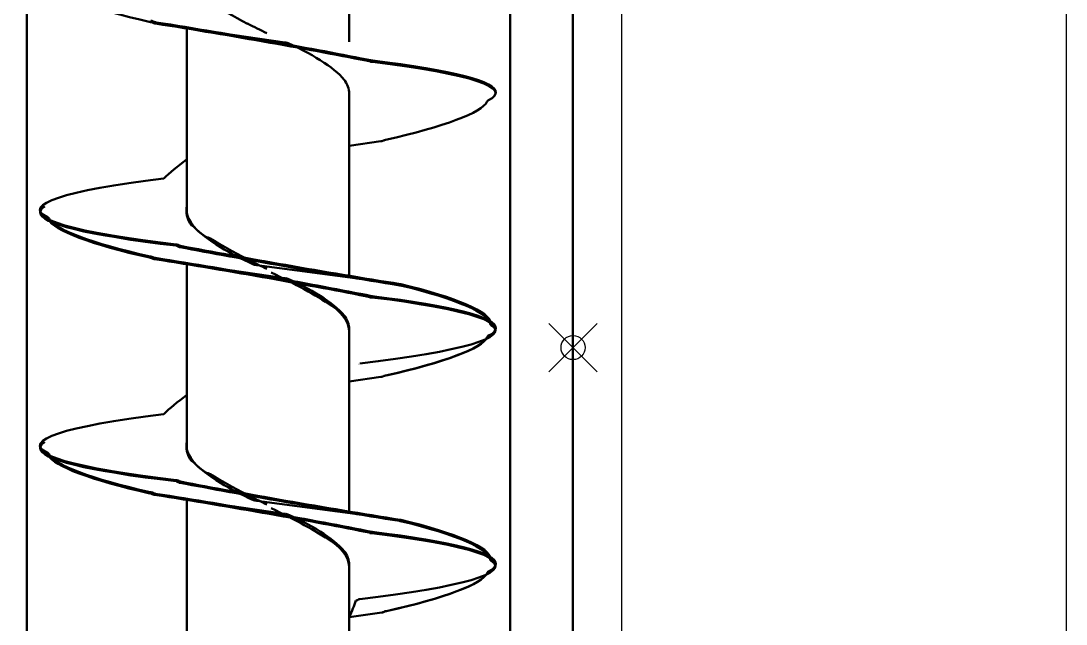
# Model space of a CAD drawing. Extents: x -3873 to 164127, y 7129 to 96529.
# Drawn here: x 60000 to 61082, y 68940 to 69564 of the extents above; entities that cross this region are included whole.
import ezdxf

# ---------------------------------------------------------------- set-up
doc = ezdxf.new("R2010")
doc.units = 0
doc.header["$PDMODE"] = 35
doc.header["$PDSIZE"] = 25
doc.layers.add('LAYOUT', color=90, linetype='CONTINUOUS')
doc.layers.add('TEXT', color=3, linetype='CONTINUOUS')
doc.layers.add('LAYOUT Kromeka', color=1, linetype='CONTINUOUS', lineweight=5)
doc.layers.add('Visible (ISO)', color=7, linetype='CONTINUOUS', lineweight=50)

# ---------------------------------------------------------------- blocks, each defined once
blk = doc.blocks.new('*E244')
at = {"layer": 'Visible (ISO)', "color": 0}
for centre, major_axis, ratio, start_param, end_param in [((99, 240.5), (274.2, -291.2), 0.219922, 1.767895, 1.767897), ((587.9, 240.6), (274.5, -291), 0.2166, 1.764193, 1.764195), ((1075.4, 240.6), (274.4, -291.1), 0.218, 1.765751, 1.765753), ((1562.9, 240.5), (274.3, -291.2), 0.219399, 1.767311, 1.767313), ((1538, 84.2), (243.8, -317.2), 0.444546, 2.06282, 2.062822), ((2025.5, 84.1), (243.5, -317.4), 0.445686, 2.064672, 2.064674), ((1292.5, 388.7), (243.9, 317.1), 0.443994, 4.221282, 4.221284), ((1294.3, 387.3), (243.9, 317.1), 0.443975, 4.221288, 4.22129), ((1780, 388.7), (243.7, 317.3), 0.445135, 4.219432, 4.219434), ((1781.8, 387.3), (243.6, 317.3), 0.445116, 4.219437, 4.219439), ((341.6, 232.6), (274.4, 291.2), 0.218285, 4.517139, 4.517141), ((343.4, 230.9), (274.3, 291.1), 0.218262, 4.51714, 4.517142), ((829.9, 232.6), (274.5, 291.1), 0.217323, 4.51821, 4.518212), ((831.6, 230.9), (274.4, 291.1), 0.2173, 4.518211, 4.518213), ((1317.4, 232.6), (274.4, 291.2), 0.218723, 4.516651, 4.516653), ((1319.2, 230.9), (274.3, 291.1), 0.218699, 4.516652, 4.516654)]:
    blk.add_ellipse(centre, major_axis=major_axis, ratio=ratio, start_param=start_param, end_param=end_param, dxfattribs=at)
blk = doc.blocks.new('CD30-500-3500 Giblet chiller')
at = {"layer": 'Visible (ISO)', "color": 0}
for p, q in [((105263.8, 16066.4), (108431.5, 16066.4)), ((106461.5, 16066.4), (108431.5, 16066.4)), ((105878.4, 16001.4), (108352.3, 16001.4)), ((106461.5, 16001.4), (108352.3, 16001.4)), ((106532.1, 15986.3), (106530.9, 15986.5)), ((106769.2, 15981), (106770, 15980.8)), ((106770, 15980.8), (106770.5, 15980.7)), ((106770.1, 15981.3), (106770.6, 15981.1)), ((106770.1, 15981.3), (106771, 15981)), ((106770.6, 15981.2), (106770.2, 15981.3)), ((106771.1, 15981.1), (106770.6, 15981.2)), ((106770.6, 15981.1), (106771, 15981)), ((106771.1, 15981.7), (106770.7, 15981.6)), ((106771.9, 15981.8), (106771.1, 15981.7)), ((106776, 15986.3), (106774.8, 15986.5)), ((106776, 15986.3), (106774.8, 15986.5)), ((106776.9, 15986.2), (106775.7, 15986.1)), ((107013.1, 15981), (107013.9, 15980.8)), ((107013.9, 15981.3), (107014.5, 15981.1)), ((107013.9, 15981.3), (107014.8, 15981)), ((107013.9, 15980.8), (107014.3, 15980.7)), ((107014.4, 15981.2), (107014, 15981.3)), ((107014.9, 15981.1), (107014.4, 15981.2)), ((107015, 15981.7), (107014.5, 15981.6)), ((107014.5, 15981.1), (107014.8, 15981)), ((107015.8, 15981.8), (107015, 15981.7)), ((107019.8, 15986.3), (107018.6, 15986.5)), ((107020.7, 15986.2), (107019.5, 15986.1)), ((106729.3, 15888), (106709.5, 15739.3)), ((106729.4, 15888.3), (106729.3, 15888.4)), ((106729.3, 15888.2), (106729.3, 15888.4)), ((106729.3, 15887.6), (106730, 15887.3)), ((106729.6, 15889.2), (106730.5, 15888.3)), ((106730, 15887.3), (106730.5, 15887.1)), ((106730.5, 15888.2), (106730.7, 15888.1)), ((106730.5, 15888), (106730.5, 15888.1)), ((106730.5, 15888), (106730.5, 15888)), ((106730.8, 15887.2), (106730.7, 15887.2)), ((106973.2, 15888), (106953.4, 15739.3)), ((106973.2, 15888.3), (106973.1, 15888.4)), ((106973.2, 15888.2), (106973.1, 15888.4)), ((106973.1, 15887.6), (106973.9, 15887.3)), ((106973.4, 15889.2), (106974.3, 15888.3)), ((106973.9, 15887.3), (106974.3, 15887.1)), ((106974.4, 15888), (106974.3, 15888.1)), ((106974.4, 15888.2), (106974.5, 15888.1)), ((106974.4, 15888), (106974.4, 15888)), ((106974.6, 15887.2), (106974.6, 15887.2)), ((106586.3, 15834.8), (106581.5, 15867.8)), ((106830.1, 15834.8), (106825.3, 15867.8)), ((107074, 15834.8), (107069, 15868.8)), ((107074, 15834.8), (107069.1, 15868.6)), ((106498, 15859.1), (106498, 15859.1)), ((106498, 15859), (106498, 15859.1)), ((106498, 15858.7), (106498.7, 15858.4)), ((106498.2, 15860), (106499.2, 15859.2)), ((106498.7, 15858.4), (106499.2, 15858.2)), ((106499.2, 15859), (106499.1, 15859)), ((106499.2, 15859.1), (106499.4, 15859)), ((106499.2, 15858.9), (106499.2, 15859)), ((106499.4, 15856.8), (106499.4, 15857)), ((106741.8, 15858.5), (106741.7, 15858.5)), ((106741.8, 15858.4), (106741.7, 15858.5)), ((106741.7, 15858.1), (106742.5, 15857.8)), ((106742, 15859.4), (106742.9, 15858.6)), ((106742.5, 15857.8), (106742.9, 15857.6)), ((106743, 15858.4), (106742.9, 15858.4)), ((106743, 15858.5), (106743.1, 15858.4)), ((106743, 15858.3), (106743, 15858.4)), ((106743.2, 15856.2), (106743.2, 15856.4)), ((106985.6, 15858.5), (106985.6, 15858.5)), ((106985.6, 15858.4), (106985.6, 15858.5)), ((106985.6, 15858.1), (106986.3, 15857.8)), ((106985.8, 15859.4), (106986.8, 15858.6)), ((106986.3, 15857.8), (106986.8, 15857.6)), ((106986.8, 15858.4), (106986.7, 15858.4)), ((106986.8, 15858.5), (106987, 15858.4)), ((106986.8, 15858.3), (106986.8, 15858.4)), ((106987, 15856.2), (106987, 15856.4)), ((106285.5, 15834.8), (106478.4, 15834.8)), ((106519.4, 15831), (106519.4, 15830.6)), ((106529.4, 15834.8), (106722.3, 15834.8)), ((106722.2, 15834.8), (106631.1, 15834.8)), ((106763.2, 15831), (106763.2, 15830.6)), ((106773.2, 15834.8), (106966.1, 15834.8)), ((106773.2, 15834.8), (106966.1, 15834.8)), ((106966.1, 15834.8), (106775.9, 15834.8)), ((106966.1, 15834.8), (106874.9, 15834.8)), ((107007, 15831), (107007, 15830.6)), ((107017.1, 15834.8), (107210, 15834.8)), ((107209.9, 15834.8), (107019.8, 15834.8)), ((107022.5, 15834.8), (107210.2, 15834.8)), ((106479.3, 15768.3), (106459.6, 15634.1)), ((106723, 15768.1), (106703.3, 15633.4)), ((106966.9, 15768.1), (106947.2, 15633.4)), ((106464.4, 15666.8), (106654.4, 15666.8)), ((106901, 15666.8), (106708.2, 15666.8)), ((106708.2, 15666.8), (106900.3, 15666.8)), ((107144.8, 15666.8), (106952.1, 15666.8)), ((106952.1, 15666.8), (107144.1, 15666.8)), ((107022.5, 15666.8), (107142.3, 15666.8)), ((106689, 15656), (106688.2, 15656.1)), ((106689.9, 15657.3), (106689, 15658.7)), ((106689.5, 15657.9), (106689, 15658.7)), ((106689.4, 15655.9), (106689, 15656)), ((106689.6, 15658.4), (106689.2, 15659)), ((106689.9, 15657.3), (106689.5, 15657.9)), ((106690.1, 15657.7), (106689.6, 15658.4)), ((106690.2, 15660.4), (106689.7, 15660.5)), ((106691, 15660), (106690.2, 15660.4)), ((106932.8, 15656), (106932, 15656.1)), ((106933.3, 15655.9), (106932.8, 15656)), ((106933.8, 15657.3), (106932.9, 15658.7)), ((106933.4, 15657.9), (106932.9, 15658.7)), ((106933.5, 15658.4), (106933.1, 15659)), ((106933.8, 15657.3), (106933.4, 15657.9)), ((106934, 15657.7), (106933.5, 15658.4)), ((106934, 15660.4), (106933.6, 15660.5)), ((106934.8, 15660), (106934, 15660.4)), ((106458.3, 15632.6), (106457.9, 15633.3)), ((106458.9, 15635), (106458.4, 15635.2)), ((106459.6, 15634.7), (106458.9, 15635)), ((106619.9, 15643.3), (106619.9, 15642.7)), ((106702.6, 15634.2), (106702.2, 15634.4)), ((106703.4, 15633.9), (106702.6, 15634.2)), ((106863.8, 15643.3), (106863.7, 15642.7)), ((106946.5, 15634.2), (106946, 15634.4)), ((106947.3, 15633.9), (106946.5, 15634.2)), ((106457.7, 15629.6), (106456.9, 15629.8)), ((106458.6, 15631.3), (106457.7, 15632.9)), ((106458.2, 15632), (106457.7, 15632.9)), ((106458.1, 15629.5), (106457.7, 15629.6)), ((106458.6, 15631.3), (106458.2, 15632)), ((106458.8, 15631.7), (106458.3, 15632.6)), ((106701.4, 15628.8), (106700.6, 15629)), ((106701.9, 15628.7), (106701.4, 15628.8)), ((106702.4, 15630.5), (106701.5, 15632.2)), ((106702, 15631.2), (106701.5, 15632.2)), ((106702.1, 15631.8), (106701.7, 15632.6)), ((106702.4, 15630.5), (106702, 15631.2)), ((106702.6, 15630.9), (106702.1, 15631.8)), ((106945.3, 15628.8), (106944.5, 15629)), ((106946.2, 15630.5), (106945.3, 15632.2)), ((106945.8, 15631.2), (106945.3, 15632.2)), ((106945.7, 15628.7), (106945.3, 15628.8)), ((106945.9, 15631.8), (106945.5, 15632.6)), ((106946.2, 15630.5), (106945.8, 15631.2)), ((106946.4, 15630.9), (106945.9, 15631.8)), ((106654.1, 15515.2), (106652.8, 15515.1)), ((106659.8, 15523.1), (106660.6, 15523.2)), ((106660.6, 15523.9), (106661.2, 15523.7)), ((106660.6, 15523.9), (106661.5, 15523.6)), ((106660.6, 15523.2), (106661, 15523.2)), ((106661.1, 15523.8), (106660.8, 15524)), ((106661.6, 15523.6), (106661.1, 15523.8)), ((106661.2, 15523.7), (106661.5, 15523.6)), ((106661.7, 15524.3), (106661.3, 15524.4)), ((106662.5, 15524.1), (106661.7, 15524.3)), ((106897.9, 15515.2), (106896.7, 15515.1)), ((106903.7, 15523.1), (106904.4, 15523.2)), ((106904.4, 15523.2), (106904.9, 15523.2)), ((106904.5, 15523.9), (106905, 15523.7)), ((106904.5, 15523.9), (106905.4, 15523.6)), ((106905, 15523.8), (106904.6, 15524)), ((106905.5, 15523.6), (106905, 15523.8)), ((106905, 15523.7), (106905.4, 15523.6)), ((106905.5, 15524.3), (106905.1, 15524.4)), ((106906.3, 15524.1), (106905.5, 15524.3)), ((105263.8, 15501.4), (107233.8, 15501.4)), ((106461.5, 15501.4), (108408.9, 15501.4))]:
    blk.add_line(p, q, dxfattribs=at)
for centre, major_axis, ratio, start_param, end_param in [((106519, 15587.2), (12.8, 399.2), 0.097021, -0.198561, 0.825008), ((106762.7, 15587.2), (12.9, 399.1), 0.096956, -0.196488, 0.827081), ((106791.7, 15587.3), (-14.4, 398.9), 0.094892, -0.868832, 0.146901), ((107006.6, 15587.2), (12.9, 399.1), 0.096956, -0.196488, 0.827081), ((107035.5, 15587.3), (-14.4, 398.9), 0.094892, -0.868832, 0.146901), ((106517.7, 15587.4), (12.8, 399.2), 0.097021, -0.009668, 0.825008), ((106740.9, 15786.7), (28.9, 194.2), 0.156124, 0.019911, 1.043481), ((106742.2, 15786.4), (28.9, 194.2), 0.156124, 0.019911, 1.043481), ((106761.5, 15587.4), (12.9, 399.1), 0.096956, -0.009721, 0.827081), ((106774.9, 15588), (18, 397.5), 0.351131, 0.161683, 0.16247), ((106790.5, 15587.2), (-14.4, 398.9), 0.094892, 0.010589, 0.146901), ((106775.8, 15587.7), (18, 397.5), 0.351131, 0.161683, 0.16247), ((106984.8, 15786.7), (28.9, 194.2), 0.156124, 0.019911, 1.043481), ((106986, 15786.4), (28.9, 194.2), 0.156124, 0.019911, 1.043481), ((107005.3, 15587.4), (12.9, 399.1), 0.096956, -0.009721, 0.827081), ((107018.7, 15588), (18, 397.5), 0.351131, 0.161683, 0.16247), ((107034.3, 15587.2), (-14.4, 398.9), 0.094892, 0.010589, 0.146901), ((107019.6, 15587.7), (18, 397.5), 0.351131, 0.161683, 0.16247), ((106544.4, 15585), (-24.1, 395.5), 0.350525, -0.139091, -0.138305), ((106566.3, 15781.4), (-28.7, 196.5), 0.149826, -1.110801, -0.095069), ((106788.2, 15585), (-23.9, 395.6), 0.350553, -0.137357, -0.136571), ((106788.3, 15585), (-24.1, 395.5), 0.350525, -0.139091, -0.138305), ((106788.3, 15585), (-24.1, 395.5), 0.350525, -0.139091, -0.138305), ((106810.2, 15781.7), (-28.6, 196.3), 0.150145, -1.107718, -0.091985), ((106810.2, 15781.4), (-28.7, 196.5), 0.149826, -1.110801, -0.095069), ((106810.2, 15781.4), (-28.7, 196.5), 0.149826, -1.110801, -0.095069), ((107032, 15585), (-23.9, 395.6), 0.350553, -0.137357, -0.136571), ((107054, 15781.7), (-28.6, 196.3), 0.150145, -1.107718, -0.091985), ((107054, 15781.8), (-28.6, 196.3), 0.150264, -1.106561, -0.090829), ((106709.6, 15809.7), (40, 236.5), 0.028076, 4.034553, 5.053062), ((106710.9, 15809.2), (40, 236.5), 0.028076, 4.034553, 5.053062), ((106953.5, 15809.7), (40, 236.5), 0.028076, 4.034553, 5.053062), ((106954.7, 15809.2), (40, 236.5), 0.028076, 4.034553, 5.053062), ((107072.9, 15737.5), (-131.8, 296.6), 0.167019, -1.178135, -1.176597), ((107073, 15737.5), (-131.8, 296.5), 0.166658, -1.179021, -1.177482), ((107066.1, 15867.3), (0.08, 5.67), 0.533401, -0.875577, -0.763604), ((107066.1, 15867), (0.08, 5.67), 0.533245, -0.875647, -0.763675), ((106585.4, 15737.5), (-132, 296.4), 0.165694, -1.181387, -1.179848), ((106578.5, 15866.2), (0.08, 5.68), 0.532831, -0.875835, -0.763862), ((106829.2, 15737.5), (-132, 296.4), 0.165694, -1.181387, -1.179848), ((106822.4, 15866.2), (0.08, 5.68), 0.532831, -0.875835, -0.763862), ((106477.9, 15700.3), (39.6, 235.4), 0.036551, 0.838685, 1.857194), ((106479.1, 15699.8), (39.6, 235.4), 0.036551, 0.838685, 1.857194), ((106721.6, 15700), (39.6, 235.5), 0.036183, 0.84092, 1.859429), ((106722.9, 15699.6), (39.6, 235.5), 0.036183, 0.84092, 1.859429), ((106965.5, 15700), (39.6, 235.5), 0.036183, 0.84092, 1.859429), ((106966.7, 15699.6), (39.6, 235.5), 0.036183, 0.84092, 1.859429), ((107060.5, 15584.5), (-101.6, 333.8), 0.29207, -0.772702, -0.771164), ((107053.7, 15840.9), (0.25, 4.53), 0.66547, -0.820709, -0.708737), ((107081.8, 15817.2), (-42, 24.9), 0.239951, -1.243634, -0.795186), ((106499.7, 15701.2), (38.5, 135.9), 0.30221, 0.378795, 1.112194), ((106488.4, 15750.8), (24.5, 83.5), 0.436443, -0.193219, -0.186209), ((106540.5, 15750.8), (-11.3, 84), 0.477522, -0.124023, 0.256177), ((106538.8, 15750.8), (-11.3, 84), 0.477522, -0.124023, -0.085896), ((106743.5, 15701.3), (38.6, 135.8), 0.301806, 0.380987, 1.114386), ((106771.8, 15750.8), (8.6, 84), 0.485184, -0.010296, 0.715753), ((106732.2, 15750.8), (24.4, 83.5), 0.437114, -0.19556, -0.188688), ((106784.3, 15750.8), (-11.2, 84), 0.477861, -0.123463, 0.258827), ((106782.5, 15750.8), (-11.2, 84), 0.477861, -0.123463, -0.085327), ((106782.6, 15750.8), (-11.3, 84), 0.477522, -0.124023, -0.085896), ((106770.1, 15750.8), (8.6, 84), 0.485184, -0.010296, 0.028044), ((106987.3, 15701.3), (38.6, 135.8), 0.301806, 0.380987, 1.114386), ((107015.7, 15750.8), (8.6, 84), 0.485184, -0.010296, 0.715753), ((106976, 15750.8), (24.4, 83.5), 0.437114, -0.19556, -0.188688), ((107028.1, 15750.8), (-11.2, 84), 0.477861, -0.123463, 0.258827), ((107026.4, 15750.8), (-11.2, 84), 0.477861, -0.123463, -0.085327), ((107013.9, 15750.8), (8.6, 84), 0.485184, -0.010296, 0.028044), ((106731, 15724.7), (51.6, 120.2), 0.187822, 0.783769, 1.405084), ((106974.9, 15724.7), (51.6, 120.2), 0.187822, 0.783769, 1.405084), ((106477.7, 15720.4), (15.9, 156.8), 0.0216, 1.25516, 1.257606), ((106481, 15752.1), (15.9, 156.8), 0.0216, 1.465135, 1.465727), ((106721.4, 15720.5), (15.9, 156.8), 0.021387, 1.257271, 1.259716), ((106724.8, 15752.3), (15.9, 156.8), 0.021387, 1.467245, 1.467838), ((106968.7, 15752.3), (15.9, 156.8), 0.021387, 1.467245, 1.467838), ((106965.3, 15720.5), (15.9, 156.8), 0.021387, 1.257271, 1.259716), ((106457.9, 15775.6), (52.8, 118.5), 0.16521, 4.390442, 4.567383), ((106701.7, 15775.8), (52.8, 118.6), 0.166176, 4.388076, 4.566487), ((106945.5, 15775.8), (52.8, 118.6), 0.166176, 4.388076, 4.566487), ((106689.2, 15799.8), (40.7, 133.5), 0.291838, 3.981689, 4.304727), ((106707.8, 15748), (16, 156.8), 0.016673, 4.653239, 4.655685), ((106711.1, 15780.1), (16, 156.8), 0.016673, 4.445118, 4.445711), ((106933.1, 15799.8), (40.7, 133.5), 0.291838, 3.981689, 4.304727), ((106951.6, 15748), (16, 156.8), 0.016673, 4.653239, 4.655685), ((106955, 15780.1), (16, 156.8), 0.016673, 4.445118, 4.445711), ((106457.2, 15750.8), (40.4, 84), 0.124708, 3.987282, 4.521135), ((106700.9, 15750.8), (40.4, 84), 0.125537, 3.985563, 4.519416), ((106944.8, 15750.8), (40.4, 84), 0.125537, 3.985563, 4.519416), ((106688.5, 15750.8), (35.1, 83.6), 0.269082, 3.671343, 4.205196), ((106932.3, 15750.8), (35.1, 83.6), 0.269082, 3.671343, 4.205196), ((106681, 15750.8), (5.9, 84.1), 0.07638, 3.878884, 3.883592), ((106924.8, 15750.8), (5.9, 84.1), 0.07638, 3.878884, 3.883592), ((106660.6, 15750.8), (11.3, 84), 0.477692, 3.145902, 3.909844), ((106904.5, 15750.8), (11.3, 84), 0.477692, 3.145902, 3.909844), ((106595.9, 15693.3), (-40.7, 61.6), 0.156897, 1.910754, 2.413061), ((106662.4, 15750.8), (11.3, 84), 0.477692, 3.145902, 3.184034), ((106648.2, 15750.8), (-8.5, 84), 0.485313, 3.032759, 3.430188), ((106668.6, 15750.8), (3.2, 84.1), 0.09634, 3.510663, 3.51537), ((106839.7, 15693.3), (-40.7, 61.6), 0.156897, 1.910754, 2.413061), ((106906.3, 15750.8), (11.3, 84), 0.477692, 3.145902, 3.184034), ((106892, 15750.8), (-8.5, 84), 0.485313, 3.032759, 3.430188), ((106912.4, 15750.8), (3.2, 84.1), 0.09634, 3.510663, 3.51537), ((106668.6, 15914.4), (14.4, 398.9), 0.094856, 2.995729, 4.011461), ((106669.8, 15914.2), (14.4, 398.9), 0.094856, 3.130979, 4.011461), ((106693.9, 15918.4), (101.7, 333.7), 0.291838, 3.913871, 3.915409), ((106694.8, 15917.1), (101.7, 333.7), 0.291838, 3.913871, 3.915409), ((106688, 15661), (-0.25, 4.54), 0.664867, 3.85062, 3.962593), ((106912.4, 15914.4), (14.4, 398.9), 0.094856, 2.995729, 4.011461), ((106913.6, 15914.2), (14.4, 398.9), 0.094856, 3.130979, 4.011461), ((106937.8, 15918.4), (101.7, 333.7), 0.291838, 3.913871, 3.915409), ((106938.6, 15917.1), (101.7, 333.7), 0.291838, 3.913871, 3.915409), ((106931.8, 15661), (-0.25, 4.54), 0.664867, 3.85062, 3.962593), ((106462.6, 15765.7), (132, 296.3), 0.16521, 4.322624, 4.324163), ((106639.6, 15914.2), (-12.9, 399.2), 0.096989, 2.315548, 3.339117), ((106883.5, 15914.2), (-12.9, 399.2), 0.096989, 2.315548, 3.339117), ((106444.4, 15720.3), (28.7, 196.6), 0.149666, 3.2382, 4.253933), ((106463.5, 15764), (132, 296.3), 0.16521, 4.322624, 4.324163), ((106456.7, 15635.7), (-0.08, 5.68), 0.532625, 3.905549, 4.017521), ((106687, 15720.4), (28.6, 196.4), 0.149986, 3.235121, 4.250853), ((106688.2, 15720), (28.6, 196.4), 0.149986, 3.235121, 4.250853), ((106706.4, 15765.7), (131.9, 296.4), 0.166176, 4.320258, 4.321797), ((106707.2, 15764), (131.9, 296.4), 0.166176, 4.320258, 4.321797), ((106700.4, 15635), (-0.08, 5.68), 0.533038, 3.905361, 4.017334), ((106930.9, 15720.4), (28.6, 196.4), 0.149986, 3.235121, 4.250853), ((106932.1, 15720), (28.6, 196.4), 0.149986, 3.235121, 4.250853), ((106950.2, 15765.7), (131.9, 296.4), 0.166176, 4.320258, 4.321797), ((106951.1, 15764), (131.9, 296.4), 0.166176, 4.320258, 4.321797), ((106944.3, 15635), (-0.08, 5.68), 0.533038, 3.905361, 4.017334), ((106640.8, 15914.4), (-12.9, 399.2), 0.096989, 3.151287, 3.339117), ((106665.4, 15916.9), (24, 395.6), 0.350539, 3.27903, 3.279817), ((106666.3, 15916.6), (24, 395.6), 0.350539, 3.27903, 3.279817), ((106884.7, 15914.4), (-12.9, 399.2), 0.096989, 3.151287, 3.339117), ((106909.3, 15916.9), (24, 395.6), 0.350539, 3.27903, 3.279817), ((106910.2, 15916.6), (24, 395.6), 0.350539, 3.27903, 3.279817)]:
    blk.add_ellipse(centre, major_axis=major_axis, ratio=ratio, start_param=start_param, end_param=end_param, dxfattribs=at)
for points, knots in [([(106770.1, 15981.3), (106769.9, 15981.3), (106769.7, 15981.2), (106769.4, 15981.1), (106769.3, 15981.1), (106769.2, 15981)], [0, 0, 0, 0, 0.5, 0.5, 1, 1, 1, 1]), ([(106771.9, 15981.8), (106771.9, 15981.7), (106771.8, 15981.5), (106771.6, 15981.4), (106771.5, 15981.3), (106771.3, 15981.2), (106771.1, 15981.1)], [0, 0, 0, 0, 0.5, 0.5, 0.5, 1, 1, 1, 1]), ([(107013.9, 15981.3), (107013.7, 15981.3), (107013.5, 15981.2), (107013.2, 15981.1), (107013.1, 15981.1), (107013.1, 15981)], [0, 0, 0, 0, 0.5, 0.5, 1, 1, 1, 1]), ([(107015.8, 15981.8), (107015.7, 15981.7), (107015.6, 15981.5), (107015.5, 15981.4), (107015.3, 15981.3), (107015.1, 15981.2), (107014.9, 15981.1)], [0, 0, 0, 0, 0.5, 0.5, 0.5, 1, 1, 1, 1]), ([(106540.6, 15977.4), (106540.5, 15977.5), (106540.4, 15977.6), (106540.3, 15977.7), (106540.2, 15977.8), (106540, 15977.8), (106539.8, 15977.9)], [0, 0, 0, 0, 0.5, 0.5, 0.5, 1, 1, 1, 1]), ([(106784.4, 15977.6), (106784.3, 15977.7), (106784.2, 15977.8), (106784.1, 15977.9), (106783.9, 15977.9), (106783.7, 15978), (106783.5, 15978)], [0, 0, 0, 0, 0.5, 0.5, 0.5, 1, 1, 1, 1]), ([(106784.4, 15977.4), (106784.4, 15977.5), (106784.3, 15977.6), (106784.2, 15977.7), (106784, 15977.8), (106783.8, 15977.8), (106783.6, 15977.9)], [0, 0, 0, 0, 0.5, 0.5, 0.5, 1, 1, 1, 1]), ([(106784.4, 15977.4), (106784.4, 15977.5), (106784.3, 15977.6), (106784.1, 15977.7), (106784, 15977.8), (106783.8, 15977.8), (106783.6, 15977.9)], [0, 0, 0, 0, 0.5, 0.5, 0.5, 1, 1, 1, 1]), ([(107028.2, 15977.6), (107028.1, 15977.7), (107028, 15977.8), (107027.9, 15977.9), (107027.8, 15977.9), (107027.6, 15978), (107027.4, 15978)], [0, 0, 0, 0, 0.5, 0.5, 0.5, 1, 1, 1, 1]), ([(106730.8, 15887.2), (106730.7, 15887.4), (106730.7, 15887.5), (106730.7, 15887.8), (106730.7, 15888), (106730.7, 15888.1)], [-0.3710489, -0.3710489, -0.3710489, -0.3710489, -0.1855245, -0.1855245, 0, 0, 0, 0]), ([(106974.6, 15887.2), (106974.6, 15887.4), (106974.6, 15887.5), (106974.5, 15887.8), (106974.5, 15888), (106974.5, 15888.1)], [-0.3710489, -0.3710489, -0.3710489, -0.3710489, -0.1855245, -0.1855245, 0, 0, 0, 0]), ([(107069, 15868.8), (107069, 15869.2), (107068.9, 15869.6), (107068.8, 15869.9), (107068.7, 15870.3), (107068.6, 15870.6), (107068.5, 15870.9)], [0.1519179, 0.1519179, 0.1519179, 0.1519179, 0.5000028, 0.5000028, 0.5000028, 0.8159434, 0.8159434, 0.8159434, 0.8159434]), ([(106581.5, 15867.8), (106581.4, 15868.2), (106581.3, 15868.5), (106581.2, 15868.9), (106581.1, 15869.2), (106581, 15869.5), (106580.9, 15869.8)], [0.1548942, 0.1548942, 0.1548942, 0.1548942, 0.5000028, 0.5000028, 0.5000028, 0.8159434, 0.8159434, 0.8159434, 0.8159434]), ([(106825.3, 15867.8), (106825.3, 15868.2), (106825.2, 15868.5), (106825.1, 15868.9), (106825, 15869.2), (106824.9, 15869.5), (106824.8, 15869.8)], [0.1548942, 0.1548942, 0.1548942, 0.1548942, 0.5000028, 0.5000028, 0.5000028, 0.8159434, 0.8159434, 0.8159434, 0.8159434]), ([(107069.1, 15868.6), (107069, 15868.9), (107068.9, 15869.3), (107068.8, 15869.7), (107068.8, 15870), (107068.6, 15870.3), (107068.5, 15870.6)], [0.1527254, 0.1527254, 0.1527254, 0.1527254, 0.5000028, 0.5000028, 0.5000028, 0.8159434, 0.8159434, 0.8159434, 0.8159434]), ([(106499.4, 15856.8), (106499.4, 15857.2), (106499.4, 15857.6), (106499.4, 15858.3), (106499.4, 15858.7), (106499.4, 15859)], [-0.3710489, -0.3710489, -0.3710489, -0.3710489, -0.1855245, -0.1855245, 0, 0, 0, 0]), ([(106743.2, 15856.2), (106743.2, 15856.6), (106743.2, 15857), (106743.1, 15857.7), (106743.1, 15858.1), (106743.1, 15858.4)], [-0.3710489, -0.3710489, -0.3710489, -0.3710489, -0.1855245, -0.1855245, 0, 0, 0, 0]), ([(106987, 15856.2), (106987, 15856.6), (106987, 15857), (106987, 15857.7), (106987, 15858.1), (106987, 15858.4)], [-0.3710489, -0.3710489, -0.3710489, -0.3710489, -0.1855245, -0.1855245, 0, 0, 0, 0]), ([(107056.7, 15841.8), (107056.6, 15842.3), (107056.5, 15842.7), (107056.4, 15843.1), (107056.3, 15843.4), (107056.2, 15843.6), (107056.1, 15843.9)], [0, 0, 0, 0, 0.5000028, 0.5000028, 0.5000028, 0.8159434, 0.8159434, 0.8159434, 0.8159434]), ([(106709, 15736.4), (106709.1, 15736.6), (106709.2, 15736.9), (106709.2, 15737.1), (106709.3, 15737.6), (106709.4, 15738), (106709.4, 15738.4)], [0.1840543, 0.1840543, 0.1840543, 0.1840543, 0.5, 0.5, 0.5, 1, 1, 1, 1]), ([(106952.8, 15736.4), (106952.9, 15736.6), (106953, 15736.9), (106953.1, 15737.1), (106953.2, 15737.6), (106953.2, 15738), (106953.3, 15738.4)], [0.1840543, 0.1840543, 0.1840543, 0.1840543, 0.5, 0.5, 0.5, 1, 1, 1, 1]), ([(106681, 15688.2), (106680.9, 15688), (106680.9, 15687.8), (106680.7, 15687.2), (106680.6, 15686.9), (106680.4, 15686.6)], [0.664323, 0.664323, 0.664323, 0.664323, 0.7562049, 0.7562049, 0.9125602, 0.9125602, 0.9125602, 0.9125602]), ([(106682, 15691.2), (106681.7, 15690.7), (106681.5, 15690.2), (106681.2, 15689.2), (106681.1, 15688.8), (106681, 15688.4)], [2.5682503, 2.5682503, 2.5682503, 2.5682503, 2.8214025, 2.8214025, 2.9900626, 2.9900626, 2.9900626, 2.9900626]), ([(106924.8, 15688.2), (106924.8, 15688), (106924.7, 15687.8), (106924.6, 15687.2), (106924.4, 15686.9), (106924.3, 15686.6)], [0.664323, 0.664323, 0.664323, 0.664323, 0.7562049, 0.7562049, 0.9125602, 0.9125602, 0.9125602, 0.9125602]), ([(106925.8, 15691.2), (106925.5, 15690.7), (106925.3, 15690.2), (106925, 15689.2), (106924.9, 15688.8), (106924.9, 15688.4)], [2.5682503, 2.5682503, 2.5682503, 2.5682503, 2.8214025, 2.8214025, 2.9900626, 2.9900626, 2.9900626, 2.9900626]), ([(106668.5, 15672.2), (106668.5, 15672.1), (106668.5, 15672), (106668.3, 15671.7), (106668.1, 15671.5), (106668, 15671.4)], [0.664323, 0.664323, 0.664323, 0.664323, 0.7562049, 0.7562049, 0.9125602, 0.9125602, 0.9125602, 0.9125602]), ([(106669.5, 15673.8), (106669.3, 15673.6), (106669, 15673.3), (106668.7, 15672.8), (106668.6, 15672.5), (106668.6, 15672.3)], [2.5682503, 2.5682503, 2.5682503, 2.5682503, 2.8214025, 2.8214025, 2.9900626, 2.9900626, 2.9900626, 2.9900626]), ([(106912.4, 15672.2), (106912.3, 15672.1), (106912.3, 15672), (106912.1, 15671.7), (106912, 15671.5), (106911.8, 15671.4)], [0.664323, 0.664323, 0.664323, 0.664323, 0.7562049, 0.7562049, 0.9125602, 0.9125602, 0.9125602, 0.9125602]), ([(106913.4, 15673.8), (106913.1, 15673.6), (106912.9, 15673.3), (106912.6, 15672.8), (106912.5, 15672.5), (106912.4, 15672.3)], [2.5682503, 2.5682503, 2.5682503, 2.5682503, 2.8214025, 2.8214025, 2.9900626, 2.9900626, 2.9900626, 2.9900626]), ([(106689, 15658.7), (106688.8, 15658.3), (106688.6, 15657.9), (106688.3, 15657), (106688.2, 15656.6), (106688.2, 15656.1)], [0, 0, 0, 0, 0.5, 0.5, 1, 1, 1, 1]), ([(106689.4, 15659.3), (106689.4, 15659.2), (106689.3, 15659.2), (106689.3, 15659.1), (106689.3, 15659.1), (106689.2, 15659)], [-0.04006097, -0.04006097, -0.04006097, -0.04006097, -0.02003048, -0.02003048, 0, 0, 0, 0]), ([(106689.7, 15660.5), (106689.7, 15660.2), (106689.6, 15660), (106689.6, 15659.7), (106689.5, 15659.6), (106689.4, 15659.4), (106689.4, 15659.3)], [0, 0, 0, 0, 0.5, 0.5, 0.5, 0.815947, 0.815947, 0.815947, 0.815947]), ([(106691, 15660), (106690.9, 15659.6), (106690.8, 15659.1), (106690.7, 15658.7), (106690.6, 15658.5), (106690.5, 15658.2), (106690.4, 15658)], [0, 0, 0, 0, 0.5000028, 0.5000028, 0.5000028, 0.8159434, 0.8159434, 0.8159434, 0.8159434]), ([(106932.9, 15658.7), (106932.7, 15658.3), (106932.5, 15657.9), (106932.2, 15657), (106932.1, 15656.6), (106932, 15656.1)], [0, 0, 0, 0, 0.5, 0.5, 1, 1, 1, 1]), ([(106933.2, 15659.3), (106933.2, 15659.2), (106933.2, 15659.2), (106933.1, 15659.1), (106933.1, 15659.1), (106933.1, 15659)], [-0.04006097, -0.04006097, -0.04006097, -0.04006097, -0.02003048, -0.02003048, 0, 0, 0, 0]), ([(106933.6, 15660.5), (106933.5, 15660.2), (106933.5, 15660), (106933.4, 15659.7), (106933.4, 15659.6), (106933.3, 15659.4), (106933.2, 15659.3)], [0, 0, 0, 0, 0.5, 0.5, 0.5, 0.815947, 0.815947, 0.815947, 0.815947]), ([(106934.8, 15660), (106934.8, 15659.6), (106934.7, 15659.1), (106934.5, 15658.7), (106934.4, 15658.5), (106934.3, 15658.2), (106934.2, 15658)], [0, 0, 0, 0, 0.5000028, 0.5000028, 0.5000028, 0.8159434, 0.8159434, 0.8159434, 0.8159434]), ([(106458.1, 15633.6), (106458, 15633.6), (106458, 15633.5), (106458, 15633.4), (106458, 15633.4), (106457.9, 15633.3)], [-0.04006097, -0.04006097, -0.04006097, -0.04006097, -0.02003048, -0.02003048, 0, 0, 0, 0]), ([(106458.4, 15635.2), (106458.4, 15634.8), (106458.3, 15634.5), (106458.2, 15634.2), (106458.2, 15634), (106458.1, 15633.8), (106458.1, 15633.6)], [0, 0, 0, 0, 0.5, 0.5, 0.5, 0.815947, 0.815947, 0.815947, 0.815947]), ([(106459.6, 15634.7), (106459.6, 15634.1), (106459.5, 15633.6), (106459.4, 15633), (106459.3, 15632.7), (106459.2, 15632.4), (106459, 15632.1)], [0, 0, 0, 0, 0.5000028, 0.5000028, 0.5000028, 0.8159434, 0.8159434, 0.8159434, 0.8159434]), ([(106702.2, 15634.4), (106702.2, 15634.1), (106702.1, 15633.7), (106702, 15633.4), (106702, 15633.2), (106701.9, 15633), (106701.8, 15632.9)], [0, 0, 0, 0, 0.5, 0.5, 0.5, 0.815947, 0.815947, 0.815947, 0.815947]), ([(106703.4, 15633.9), (106703.4, 15633.3), (106703.3, 15632.8), (106703.1, 15632.3), (106703, 15632), (106702.9, 15631.7), (106702.8, 15631.4)], [0, 0, 0, 0, 0.5000028, 0.5000028, 0.5000028, 0.8159434, 0.8159434, 0.8159434, 0.8159434]), ([(106946, 15634.4), (106946, 15634.1), (106945.9, 15633.7), (106945.9, 15633.4), (106945.8, 15633.2), (106945.7, 15633), (106945.7, 15632.9)], [0, 0, 0, 0, 0.5, 0.5, 0.5, 0.815947, 0.815947, 0.815947, 0.815947]), ([(106947.3, 15633.9), (106947.2, 15633.3), (106947.1, 15632.8), (106947, 15632.3), (106946.9, 15632), (106946.8, 15631.7), (106946.6, 15631.4)], [0, 0, 0, 0, 0.5000028, 0.5000028, 0.5000028, 0.8159434, 0.8159434, 0.8159434, 0.8159434]), ([(106457.7, 15632.9), (106457.5, 15632.5), (106457.3, 15632), (106457, 15631), (106456.9, 15630.4), (106456.9, 15629.8)], [0, 0, 0, 0, 0.5, 0.5, 1, 1, 1, 1]), ([(106701.5, 15632.2), (106701.3, 15631.7), (106701.1, 15631.3), (106700.8, 15630.2), (106700.7, 15629.6), (106700.6, 15629)], [0, 0, 0, 0, 0.5, 0.5, 1, 1, 1, 1]), ([(106701.8, 15632.9), (106701.8, 15632.8), (106701.8, 15632.8), (106701.7, 15632.7), (106701.7, 15632.6), (106701.7, 15632.6)], [-0.04006097, -0.04006097, -0.04006097, -0.04006097, -0.02003048, -0.02003048, 0, 0, 0, 0]), ([(106945.3, 15632.2), (106945.1, 15631.7), (106944.9, 15631.3), (106944.6, 15630.2), (106944.5, 15629.6), (106944.5, 15629)], [0, 0, 0, 0, 0.5, 0.5, 1, 1, 1, 1]), ([(106945.7, 15632.9), (106945.6, 15632.8), (106945.6, 15632.8), (106945.6, 15632.7), (106945.6, 15632.6), (106945.5, 15632.6)], [-0.04006097, -0.04006097, -0.04006097, -0.04006097, -0.02003048, -0.02003048, 0, 0, 0, 0]), ([(106660.6, 15523.9), (106660.4, 15523.8), (106660.2, 15523.6), (106660, 15523.4), (106659.9, 15523.2), (106659.8, 15523.1)], [0, 0, 0, 0, 0.5, 0.5, 1, 1, 1, 1]), ([(106662.5, 15524.1), (106662.4, 15524), (106662.3, 15523.9), (106662.2, 15523.8), (106662, 15523.7), (106661.9, 15523.6), (106661.6, 15523.6)], [0, 0, 0, 0, 0.5, 0.5, 0.5, 1, 1, 1, 1]), ([(106904.5, 15523.9), (106904.3, 15523.8), (106904.1, 15523.6), (106903.8, 15523.4), (106903.7, 15523.2), (106903.7, 15523.1)], [0, 0, 0, 0, 0.5, 0.5, 1, 1, 1, 1]), ([(106906.3, 15524.1), (106906.3, 15524), (106906.2, 15523.9), (106906, 15523.8), (106905.9, 15523.7), (106905.7, 15523.6), (106905.5, 15523.6)], [0, 0, 0, 0, 0.5, 0.5, 0.5, 1, 1, 1, 1])]:
    blk.add_open_spline(points, degree=3, knots=knots, dxfattribs=at)
for points in [[(106770.1, 15981.3), (106770.1, 15981.3), (106770.1, 15981.3), (106770.1, 15981.3)], [(106770.7, 15981.6), (106770.6, 15981.5), (106770.4, 15981.4), (106770.2, 15981.3)], [(106771, 15981), (106770.7, 15980.9), (106770.5, 15980.8), (106770.5, 15980.7)], [(106771, 15981), (106771, 15981), (106771, 15981), (106771, 15981)], [(107013.9, 15981.3), (107013.9, 15981.3), (107013.9, 15981.3), (107013.9, 15981.3)], [(107014.5, 15981.6), (107014.5, 15981.5), (107014.3, 15981.4), (107014, 15981.3)], [(107014.8, 15981), (107014.6, 15980.9), (107014.4, 15980.8), (107014.3, 15980.7)], [(107014.8, 15981), (107014.8, 15981), (107014.8, 15981), (107014.8, 15981)], [(106539.6, 15977.9), (106539.4, 15978), (106539.2, 15978.1), (106539.2, 15978.3)], [(106539.7, 15977.9), (106539.7, 15977.9), (106539.6, 15977.9), (106539.6, 15977.9)], [(106783.4, 15978.1), (106783.2, 15978.2), (106783, 15978.3), (106782.9, 15978.4)], [(106783.5, 15977.9), (106783.2, 15978), (106783.1, 15978.1), (106783, 15978.3)], [(106783.5, 15977.9), (106783.2, 15978), (106783.1, 15978.1), (106783, 15978.3)], [(106783.4, 15978.1), (106783.4, 15978.1), (106783.4, 15978.1), (106783.4, 15978.1)], [(106783.5, 15977.9), (106783.5, 15977.9), (106783.5, 15977.9), (106783.5, 15977.9)], [(106783.5, 15977.9), (106783.5, 15977.9), (106783.5, 15977.9), (106783.5, 15977.9)], [(107027.2, 15978.1), (107027, 15978.2), (107026.8, 15978.3), (107026.8, 15978.4)], [(107027.3, 15978.1), (107027.3, 15978.1), (107027.3, 15978.1), (107027.2, 15978.1)], [(106729.6, 15889.2), (106729.4, 15888.7), (106729.3, 15888.2), (106729.3, 15887.6)], [(106730.7, 15888.1), (106730.6, 15887.8), (106730.5, 15887.5), (106730.5, 15887.1)], [(106973.4, 15889.2), (106973.3, 15888.7), (106973.2, 15888.2), (106973.1, 15887.6)], [(106974.5, 15888.1), (106974.4, 15887.8), (106974.4, 15887.5), (106974.3, 15887.1)], [(106580.5, 15870.7), (106580.2, 15871.2), (106580, 15871.8), (106580, 15872.5)], [(106824.3, 15870.7), (106824.1, 15871.2), (106823.9, 15871.8), (106823.8, 15872.5)], [(107068.1, 15871.7), (107067.8, 15872.2), (107067.6, 15872.9), (107067.6, 15873.5)], [(107068.1, 15871.4), (107067.8, 15871.9), (107067.7, 15872.6), (107067.6, 15873.2)], [(106498.2, 15860), (106498.1, 15859.6), (106498, 15859.2), (106498, 15858.7)], [(106499.4, 15859), (106499.3, 15858.8), (106499.2, 15858.5), (106499.2, 15858.2)], [(106742, 15859.4), (106741.9, 15859), (106741.8, 15858.6), (106741.7, 15858.1)], [(106743.1, 15858.4), (106743, 15858.2), (106743, 15857.9), (106742.9, 15857.6)], [(106985.8, 15859.4), (106985.7, 15859), (106985.6, 15858.6), (106985.6, 15858.1)], [(106987, 15858.4), (106986.9, 15858.2), (106986.8, 15857.9), (106986.8, 15857.6)], [(107055.6, 15844.5), (107055.4, 15844.9), (107055.2, 15845.5), (107055.1, 15846)], [(106479.3, 15768.3), (106479.3, 15768.5), (106479.3, 15768.7), (106479.3, 15768.9)], [(106479.4, 15769.4), (106479.5, 15770.2), (106479.7, 15771), (106480, 15771.8)], [(106723, 15768.1), (106723.1, 15768.3), (106723.1, 15768.5), (106723.1, 15768.7)], [(106723.1, 15769.2), (106723.2, 15770.1), (106723.4, 15770.9), (106723.7, 15771.6)], [(106966.9, 15768.1), (106966.9, 15768.3), (106966.9, 15768.5), (106966.9, 15768.7)], [(106967, 15769.2), (106967.1, 15770.1), (106967.3, 15770.9), (106967.6, 15771.6)], [(106708.9, 15736), (106708.9, 15736.1), (106709, 15736.3), (106709, 15736.4)], [(106709.5, 15738.9), (106709.5, 15739), (106709.5, 15739.2), (106709.5, 15739.3)], [(106952.7, 15736), (106952.8, 15736.1), (106952.8, 15736.3), (106952.8, 15736.4)], [(106953.3, 15738.9), (106953.3, 15739), (106953.4, 15739.2), (106953.4, 15739.3)], [(106689.9, 15657.3), (106689.7, 15656.9), (106689.5, 15656.4), (106689.4, 15655.9)], [(106933.8, 15657.3), (106933.5, 15656.9), (106933.3, 15656.4), (106933.3, 15655.9)], [(106619.9, 15642.9), (106619.9, 15643), (106619.8, 15643.1), (106619.8, 15643.1)], [(106863.7, 15642.9), (106863.7, 15643), (106863.7, 15643.1), (106863.7, 15643.1)], [(106458.6, 15631.3), (106458.3, 15630.8), (106458.2, 15630.1), (106458.1, 15629.5)], [(106702.4, 15630.5), (106702.1, 15630), (106701.9, 15629.4), (106701.9, 15628.7)], [(106946.2, 15630.5), (106945.9, 15630), (106945.8, 15629.4), (106945.7, 15628.7)], [(106660.6, 15523.9), (106660.6, 15523.9), (106660.6, 15523.9), (106660.6, 15523.9)], [(106661.3, 15524.4), (106661.2, 15524.2), (106661, 15524.1), (106660.8, 15524)], [(106661.5, 15523.6), (106661.3, 15523.5), (106661.1, 15523.3), (106661, 15523.2)], [(106661.5, 15523.6), (106661.5, 15523.6), (106661.5, 15523.6), (106661.5, 15523.6)], [(106904.5, 15523.9), (106904.5, 15523.9), (106904.5, 15523.9), (106904.5, 15523.9)], [(106905.1, 15524.4), (106905, 15524.2), (106904.9, 15524.1), (106904.6, 15524)], [(106905.4, 15523.6), (106905.1, 15523.5), (106904.9, 15523.3), (106904.9, 15523.2)], [(106905.4, 15523.6), (106905.4, 15523.6), (106905.4, 15523.6), (106905.4, 15523.6)]]:
    blk.add_open_spline(points, degree=3, dxfattribs=at)
at = {"layer": 'LAYOUT', "color": 4, "linetype": 'Continuous', "ltscale": 25, "xscale": 0.5}
blk.add_blockref('*E244', (106038.2, 15515), dxfattribs=at)
blk = doc.blocks.new('chilling_Gibletchiller_platform')
at = {"layer": 'LAYOUT', "color": 0, "linetype": 'Continuous', "ltscale": 50}
for p, q in [((-1705, 560), (1705, 560)), ((1705, 510), (-1705, 510)), ((1705, 50), (-1705, 50))]:
    blk.add_line(p, q, dxfattribs=at)
blk.add_point((0, 560), dxfattribs=at)

msp = doc.modelspace()

# ---------------------------------------------------------------- block references
at = {"layer": 'LAYOUT Kromeka', "rotation": 90}
msp.add_blockref('chilling_Gibletchiller_platform', (61131.6, 69226.5), dxfattribs=at)
at = {"layer": 'TEXT', "color": 1, "linetype": 'Continuous', "rotation": 270}
msp.add_blockref('CD30-500-3500 Giblet chiller', (44505.1, 176021.4), dxfattribs=at)

doc.saveas('drawing.dxf')
